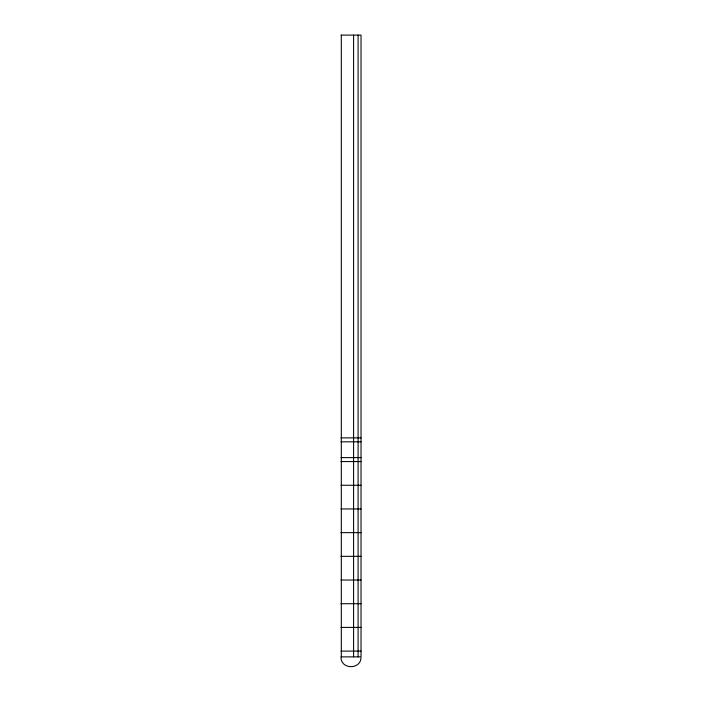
<?xml version="1.0" encoding="UTF-8"?>
<svg xmlns="http://www.w3.org/2000/svg" width="702" height="702" viewBox="0 0 702 702"><rect width="100%" height="100%" fill="white"/><g stroke="black" fill="none" stroke-linecap="round" stroke-linejoin="round"><path stroke-width="1.05" d="M360.995 657.748C360.582 669.594 341.418 669.594 341.005 657.748M340.97 35.1L361.03 35.1L361.03 656.87L340.97 656.87M340.97 437.872L361.03 437.872M340.97 441.821L361.03 441.821M340.97 457.616L361.03 457.616M340.97 461.565L361.03 461.565M340.97 485.257L361.03 485.257M340.97 508.95L361.03 508.95M340.97 532.642L361.03 532.642M340.97 556.335L361.03 556.335M340.97 580.027L361.03 580.027M340.97 603.72L361.03 603.72M340.97 627.412L361.03 627.412M340.97 651.105L361.03 651.105M358.09 35.1L358.09 656.87M353.597 35.1L353.597 656.87M341.312 35.1L341.312 656.87"/></g></svg>
